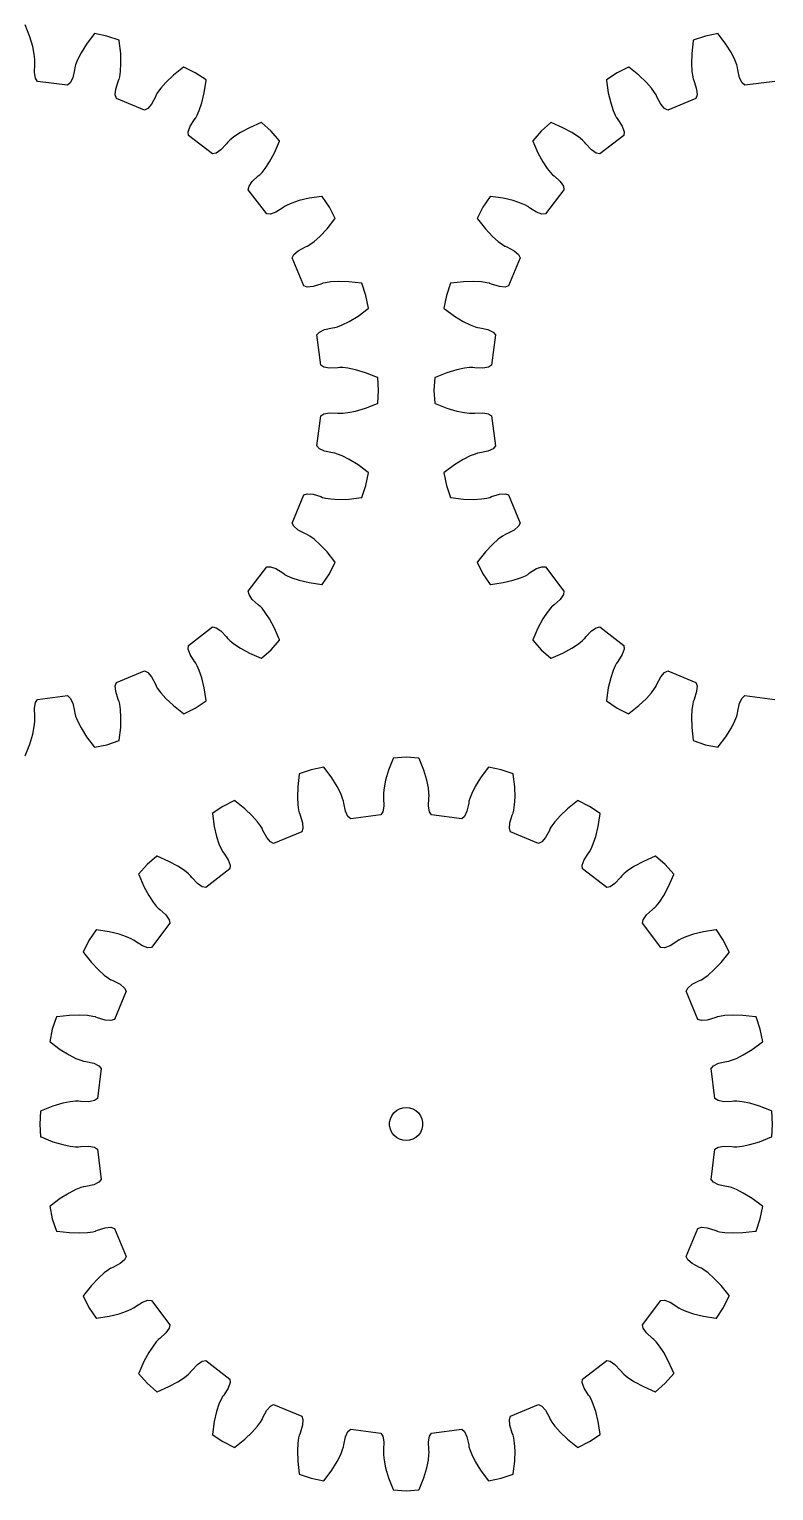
# Model space of a CAD drawing. Extents: x 0 to 209, y 0 to 199.
# Drawn here: x 70.3 to 137.5, y 0 to 131.9 of the extents above; entities that cross this region are included whole.
import ezdxf

# ---------------------------------------------------------------- set-up
doc = ezdxf.new("R2010")
doc.units = 0

msp = doc.modelspace()

# ---------------------------------------------------------------- linework, layer by layer
for p, q in [((70.31, 131.24), (69.88, 132.31)), ((70.57, 130.35), (70.31, 131.24)), ((76.11, 131.49), (75.43, 130.56)), ((76.14, 131.52), (76.11, 131.49)), ((77.28, 131.29), (76.14, 131.52)), ((78.38, 130.92), (77.28, 131.29)), ((78.38, 130.88), (78.38, 130.92)), ((78.52, 129.73), (78.38, 130.88)), ((130.24, 130.88), (130.11, 129.73)), ((130.25, 130.92), (130.24, 130.88)), ((131.35, 131.29), (130.25, 130.92)), ((132.49, 131.52), (131.35, 131.29)), ((132.51, 131.49), (132.49, 131.52)), ((133.2, 130.56), (132.51, 131.49)), ((70.71, 129.66), (70.57, 130.35)), ((70.77, 129.19), (70.71, 129.66)), ((74.94, 129.77), (74.63, 129.14)), ((75.43, 130.56), (74.94, 129.77)), ((78.54, 128.81), (78.52, 129.73)), ((130.11, 129.73), (130.08, 128.81)), ((133.69, 129.77), (133.2, 130.56)), ((134, 129.14), (133.69, 129.77)), ((70.72, 128), (70.75, 128.73)), ((70.81, 127.49), (70.72, 128)), ((70.75, 128.73), (70.77, 128.91)), ((70.77, 128.93), (70.77, 129.19)), ((70.77, 128.91), (70.77, 128.93)), ((74.35, 128.26), (74.19, 127.54)), ((74.37, 128.44), (74.35, 128.26)), ((74.38, 128.46), (74.37, 128.44)), ((74.45, 128.7), (74.38, 128.46)), ((74.63, 129.14), (74.45, 128.7)), ((78.43, 127.63), (78.5, 128.11)), ((78.5, 128.11), (78.54, 128.81)), ((84.19, 128.48), (83.29, 127.76)), ((84.22, 128.5), (84.19, 128.48)), ((85.26, 127.98), (84.22, 128.5)), ((86.23, 127.34), (85.26, 127.98)), ((123.36, 127.98), (122.4, 127.34)), ((124.41, 128.5), (123.36, 127.98)), ((124.44, 128.48), (124.41, 128.5)), ((125.34, 127.76), (124.44, 128.48)), ((130.08, 128.81), (130.13, 128.11)), ((130.13, 128.11), (130.2, 127.63)), ((134.17, 128.7), (134, 129.14)), ((134.25, 128.46), (134.17, 128.7)), ((134.25, 128.44), (134.25, 128.46)), ((134.27, 128.26), (134.25, 128.44)), ((134.43, 127.54), (134.27, 128.26)), ((70.99, 127.21), (70.81, 127.49)), ((73.72, 126.86), (70.99, 127.21)), ((73.97, 127.07), (73.72, 126.86)), ((74.19, 127.54), (73.97, 127.07)), ((78.07, 126.5), (78.29, 127.2)), ((78.29, 127.2), (78.36, 127.37)), ((78.36, 127.37), (78.37, 127.39)), ((78.37, 127.39), (78.43, 127.63)), ((82.61, 127.12), (82.15, 126.6)), ((83.29, 127.76), (82.61, 127.12)), ((86.06, 126.16), (86.23, 127.3)), ((86.23, 127.3), (86.23, 127.34)), ((122.4, 127.34), (122.4, 127.3)), ((122.4, 127.3), (122.57, 126.16)), ((126.01, 127.12), (125.34, 127.76)), ((126.48, 126.6), (126.01, 127.12)), ((130.2, 127.63), (130.25, 127.39)), ((130.25, 127.39), (130.26, 127.37)), ((130.26, 127.37), (130.33, 127.2)), ((130.33, 127.2), (130.55, 126.5)), ((134.66, 127.07), (134.43, 127.54)), ((134.9, 126.86), (134.66, 127.07)), ((137.63, 127.21), (134.9, 126.86)), ((78.03, 125.98), (78.07, 126.5)), ((78.14, 125.67), (78.03, 125.98)), ((80.68, 124.62), (78.14, 125.67)), ((81.65, 125.81), (81.31, 125.16)), ((81.72, 125.98), (81.65, 125.81)), ((81.73, 126), (81.72, 125.98)), ((81.86, 126.21), (81.73, 126)), ((82.15, 126.6), (81.86, 126.21)), ((85.84, 125.26), (86.06, 126.16)), ((122.57, 126.16), (122.79, 125.26)), ((126.76, 126.21), (126.48, 126.6)), ((126.9, 126), (126.76, 126.21)), ((126.91, 125.98), (126.9, 126)), ((126.97, 125.81), (126.91, 125.98)), ((127.31, 125.16), (126.97, 125.81)), ((130.49, 125.67), (127.95, 124.62)), ((130.59, 125.98), (130.49, 125.67)), ((130.55, 126.5), (130.59, 125.98)), ((80.97, 124.76), (80.68, 124.62)), ((81.31, 125.16), (80.97, 124.76)), ((85.31, 123.93), (85.43, 124.15)), ((85.43, 124.15), (85.62, 124.59)), ((85.62, 124.59), (85.84, 125.26)), ((122.79, 125.26), (123.01, 124.59)), ((123.01, 124.59), (123.2, 124.15)), ((123.2, 124.15), (123.32, 123.93)), ((127.65, 124.76), (127.31, 125.16)), ((127.95, 124.62), (127.65, 124.76)), ((84.62, 122.66), (84.79, 123.15)), ((84.79, 123.15), (85.18, 123.77)), ((85.18, 123.77), (85.3, 123.91)), ((85.3, 123.91), (85.31, 123.93)), ((90.15, 123.02), (89.33, 122.58)), ((91.21, 123.48), (90.15, 123.02)), ((91.24, 123.49), (91.21, 123.48)), ((92.12, 122.72), (91.24, 123.49)), ((92.88, 121.85), (92.12, 122.72)), ((116.51, 122.72), (115.74, 121.85)), ((117.38, 123.49), (116.51, 122.72)), ((117.42, 123.48), (117.38, 123.49)), ((118.47, 123.02), (117.42, 123.48)), ((119.29, 122.58), (118.47, 123.02)), ((123.32, 123.93), (123.33, 123.91)), ((123.33, 123.91), (123.44, 123.77)), ((123.44, 123.77), (123.83, 123.15)), ((123.83, 123.15), (124.01, 122.66)), ((84.64, 122.33), (84.62, 122.66)), ((86.82, 120.66), (84.64, 122.33)), ((88.07, 121.56), (87.57, 121.02)), ((88.18, 121.7), (88.07, 121.56)), ((88.19, 121.72), (88.18, 121.7)), ((88.38, 121.89), (88.19, 121.72)), ((88.75, 122.19), (88.38, 121.89)), ((89.33, 122.58), (88.75, 122.19)), ((92.41, 120.76), (92.87, 121.81)), ((92.87, 121.81), (92.88, 121.85)), ((115.74, 121.85), (115.75, 121.81)), ((115.75, 121.81), (116.21, 120.76)), ((119.88, 122.19), (119.29, 122.58)), ((120.25, 121.89), (119.88, 122.19)), ((120.43, 121.72), (120.25, 121.89)), ((120.45, 121.7), (120.43, 121.72)), ((120.55, 121.56), (120.45, 121.7)), ((121.05, 121.02), (120.55, 121.56)), ((123.99, 122.33), (121.8, 120.66)), ((124.01, 122.66), (123.99, 122.33)), ((87.14, 120.72), (86.82, 120.66)), ((87.57, 121.02), (87.14, 120.72)), ((91.97, 119.94), (92.41, 120.76)), ((116.21, 120.76), (116.65, 119.94)), ((121.48, 120.72), (121.05, 121.02)), ((121.8, 120.66), (121.48, 120.72)), ((90.95, 118.68), (91.1, 118.78)), ((91.1, 118.78), (91.12, 118.8)), ((91.12, 118.8), (91.29, 118.98)), ((91.29, 118.98), (91.58, 119.35)), ((91.58, 119.35), (91.97, 119.94)), ((116.65, 119.94), (117.04, 119.35)), ((117.04, 119.35), (117.34, 118.98)), ((117.34, 118.98), (117.51, 118.8)), ((117.51, 118.8), (117.53, 118.78)), ((117.53, 118.78), (117.67, 118.68)), ((90.05, 117.43), (90.12, 117.75)), ((91.73, 115.24), (90.05, 117.43)), ((90.12, 117.75), (90.41, 118.17)), ((90.41, 118.17), (90.95, 118.68)), ((118.57, 117.43), (116.9, 115.24)), ((117.67, 118.68), (118.21, 118.17)), ((118.21, 118.17), (118.51, 117.75)), ((118.51, 117.75), (118.57, 117.43)), ((93.99, 116.22), (93.55, 116.03)), ((94.65, 116.44), (93.99, 116.22)), ((95.56, 116.66), (94.65, 116.44)), ((96.7, 116.83), (95.56, 116.66)), ((96.73, 116.83), (96.7, 116.83)), ((97.38, 115.86), (96.73, 116.83)), ((111.89, 116.83), (111.25, 115.86)), ((111.93, 116.83), (111.89, 116.83)), ((113.07, 116.66), (111.93, 116.83)), ((113.97, 116.44), (113.07, 116.66)), ((114.64, 116.22), (113.97, 116.44)), ((115.08, 116.03), (114.64, 116.22)), ((92.05, 115.22), (91.73, 115.24)), ((92.55, 115.4), (92.05, 115.22)), ((93.17, 115.79), (92.55, 115.4)), ((93.31, 115.9), (93.17, 115.79)), ((93.33, 115.91), (93.31, 115.9)), ((93.55, 116.03), (93.33, 115.91)), ((97.16, 113.89), (97.87, 114.79)), ((97.89, 114.82), (97.38, 115.86)), ((97.87, 114.79), (97.89, 114.82)), ((111.25, 115.86), (110.73, 114.82)), ((110.73, 114.82), (110.75, 114.79)), ((110.75, 114.79), (111.47, 113.89)), ((115.3, 115.91), (115.08, 116.03)), ((115.32, 115.9), (115.3, 115.91)), ((115.46, 115.79), (115.32, 115.9)), ((116.08, 115.4), (115.46, 115.79)), ((116.57, 115.22), (116.08, 115.4)), ((116.9, 115.24), (116.57, 115.22)), ((96.52, 113.22), (97.16, 113.89)), ((111.47, 113.89), (112.11, 113.22)), ((94.55, 111.91), (95.21, 112.26)), ((95.21, 112.26), (95.37, 112.32)), ((95.37, 112.32), (95.39, 112.33)), ((95.39, 112.33), (95.61, 112.47)), ((95.61, 112.47), (95.99, 112.75)), ((95.99, 112.75), (96.52, 113.22)), ((112.11, 113.22), (112.63, 112.75)), ((112.63, 112.75), (113.02, 112.47)), ((113.02, 112.47), (113.23, 112.33)), ((113.23, 112.33), (113.25, 112.32)), ((113.25, 112.32), (113.42, 112.26)), ((113.42, 112.26), (114.07, 111.91)), ((94.01, 111.28), (94.16, 111.58)), ((95.07, 108.74), (94.01, 111.28)), ((94.16, 111.58), (94.55, 111.91)), ((114.61, 111.28), (113.56, 108.74)), ((114.07, 111.91), (114.47, 111.58)), ((114.47, 111.58), (114.61, 111.28)), ((95.38, 108.64), (95.07, 108.74)), ((95.9, 108.68), (95.38, 108.64)), ((96.6, 108.9), (95.9, 108.68)), ((96.76, 108.97), (96.6, 108.9)), ((96.79, 108.98), (96.76, 108.97)), ((97.03, 109.03), (96.79, 108.98)), ((97.5, 109.1), (97.03, 109.03)), ((98.2, 109.15), (97.5, 109.1)), ((99.13, 109.12), (98.2, 109.15)), ((100.28, 108.99), (99.13, 109.12)), ((100.31, 108.98), (100.28, 108.99)), ((100.68, 107.88), (100.31, 108.98)), ((108.31, 108.98), (107.94, 107.88)), ((108.35, 108.99), (108.31, 108.98)), ((109.49, 109.12), (108.35, 108.99)), ((110.42, 109.15), (109.49, 109.12)), ((111.12, 109.1), (110.42, 109.15)), ((111.6, 109.03), (111.12, 109.1)), ((111.84, 108.98), (111.6, 109.03)), ((111.86, 108.97), (111.84, 108.98)), ((112.03, 108.9), (111.86, 108.97)), ((112.73, 108.68), (112.03, 108.9)), ((113.25, 108.64), (112.73, 108.68)), ((113.56, 108.74), (113.25, 108.64)), ((100.91, 106.74), (100.68, 107.88)), ((107.94, 107.88), (107.71, 106.74)), ((98.54, 105.23), (99.17, 105.54)), ((99.17, 105.54), (99.96, 106.03)), ((99.96, 106.03), (100.89, 106.72)), ((100.89, 106.72), (100.91, 106.74)), ((107.71, 106.74), (107.74, 106.72)), ((107.74, 106.72), (108.67, 106.03)), ((108.67, 106.03), (109.46, 105.54)), ((109.46, 105.54), (110.09, 105.23)), ((96.25, 104.33), (96.47, 104.57)), ((96.61, 101.6), (96.25, 104.33)), ((96.47, 104.57), (96.94, 104.8)), ((96.94, 104.8), (97.65, 104.96)), ((97.65, 104.96), (97.83, 104.98)), ((97.83, 104.98), (97.86, 104.98)), ((97.86, 104.98), (98.1, 105.06)), ((98.1, 105.06), (98.54, 105.23)), ((110.09, 105.23), (110.53, 105.06)), ((110.53, 105.06), (110.77, 104.98)), ((110.77, 104.98), (110.79, 104.98)), ((110.79, 104.98), (110.97, 104.96)), ((110.97, 104.96), (111.69, 104.8)), ((111.69, 104.8), (112.16, 104.57)), ((112.37, 104.33), (112.02, 101.6)), ((112.16, 104.57), (112.37, 104.33)), ((96.88, 101.42), (96.61, 101.6)), ((112.02, 101.6), (111.74, 101.42)), ((97.39, 101.32), (96.88, 101.42)), ((98.13, 101.35), (97.39, 101.32)), ((98.31, 101.38), (98.13, 101.35)), ((98.33, 101.38), (98.31, 101.38)), ((98.58, 101.37), (98.33, 101.38)), ((99.05, 101.32), (98.58, 101.37)), ((99.74, 101.18), (99.05, 101.32)), ((100.63, 100.91), (99.74, 101.18)), ((101.71, 100.49), (100.63, 100.91)), ((101.74, 100.47), (101.71, 100.49)), ((101.81, 99.31), (101.74, 100.47)), ((106.89, 100.47), (106.81, 99.31)), ((106.92, 100.49), (106.89, 100.47)), ((107.99, 100.91), (106.92, 100.49)), ((108.88, 101.18), (107.99, 100.91)), ((109.57, 101.32), (108.88, 101.18)), ((110.04, 101.37), (109.57, 101.32)), ((110.29, 101.38), (110.04, 101.37)), ((110.32, 101.38), (110.29, 101.38)), ((110.5, 101.35), (110.32, 101.38)), ((111.23, 101.32), (110.5, 101.35)), ((111.74, 101.42), (111.23, 101.32)), ((101.74, 98.15), (101.81, 99.31)), ((106.81, 99.31), (106.89, 98.15)), ((99.74, 97.45), (100.63, 97.71)), ((100.63, 97.71), (101.71, 98.14)), ((101.71, 98.14), (101.74, 98.15)), ((106.89, 98.15), (106.92, 98.14)), ((106.92, 98.14), (107.99, 97.71)), ((107.99, 97.71), (108.88, 97.45)), ((96.25, 94.3), (96.61, 97.03)), ((96.61, 97.03), (96.88, 97.21)), ((96.88, 97.21), (97.39, 97.3)), ((97.39, 97.3), (98.13, 97.27)), ((98.13, 97.27), (98.31, 97.25)), ((98.31, 97.25), (98.33, 97.25)), ((98.33, 97.25), (98.58, 97.25)), ((98.58, 97.25), (99.05, 97.31)), ((99.05, 97.31), (99.74, 97.45)), ((108.88, 97.45), (109.57, 97.31)), ((109.57, 97.31), (110.04, 97.25)), ((110.04, 97.25), (110.29, 97.25)), ((110.29, 97.25), (110.32, 97.25)), ((110.32, 97.25), (110.5, 97.27)), ((110.5, 97.27), (111.23, 97.3)), ((111.23, 97.3), (111.74, 97.21)), ((111.74, 97.21), (112.02, 97.03)), ((112.02, 97.03), (112.37, 94.3)), ((96.47, 94.05), (96.25, 94.3)), ((96.94, 93.83), (96.47, 94.05)), ((97.65, 93.67), (96.94, 93.83)), ((97.83, 93.65), (97.65, 93.67)), ((110.97, 93.67), (110.79, 93.65)), ((111.69, 93.83), (110.97, 93.67)), ((112.16, 94.05), (111.69, 93.83)), ((112.37, 94.3), (112.16, 94.05)), ((97.86, 93.64), (97.83, 93.65)), ((98.1, 93.57), (97.86, 93.64)), ((98.54, 93.4), (98.1, 93.57)), ((99.17, 93.08), (98.54, 93.4)), ((99.96, 92.6), (99.17, 93.08)), ((100.89, 91.91), (99.96, 92.6)), ((108.67, 92.6), (107.74, 91.91)), ((109.46, 93.08), (108.67, 92.6)), ((110.09, 93.4), (109.46, 93.08)), ((110.53, 93.57), (110.09, 93.4)), ((110.77, 93.64), (110.53, 93.57)), ((110.79, 93.65), (110.77, 93.64)), ((100.68, 90.74), (100.91, 91.88)), ((100.91, 91.88), (100.89, 91.91)), ((107.74, 91.91), (107.71, 91.88)), ((107.71, 91.88), (107.94, 90.74)), ((94.01, 87.34), (95.07, 89.88)), ((95.07, 89.88), (95.38, 89.99)), ((95.38, 89.99), (95.9, 89.95)), ((95.9, 89.95), (96.6, 89.73)), ((96.6, 89.73), (96.76, 89.66)), ((100.31, 89.64), (100.68, 90.74)), ((107.94, 90.74), (108.31, 89.64)), ((111.86, 89.66), (112.03, 89.73)), ((112.03, 89.73), (112.73, 89.95)), ((112.73, 89.95), (113.25, 89.99)), ((113.25, 89.99), (113.56, 89.88)), ((113.56, 89.88), (114.61, 87.34)), ((96.76, 89.66), (96.79, 89.65)), ((96.79, 89.65), (97.03, 89.59)), ((97.03, 89.59), (97.5, 89.52)), ((97.5, 89.52), (98.2, 89.48)), ((98.2, 89.48), (99.13, 89.51)), ((99.13, 89.51), (100.28, 89.64)), ((100.28, 89.64), (100.31, 89.64)), ((108.31, 89.64), (108.35, 89.64)), ((108.35, 89.64), (109.49, 89.51)), ((109.49, 89.51), (110.42, 89.48)), ((110.42, 89.48), (111.12, 89.52)), ((111.12, 89.52), (111.6, 89.59)), ((111.6, 89.59), (111.84, 89.65)), ((111.84, 89.65), (111.86, 89.66)), ((94.16, 87.05), (94.01, 87.34)), ((114.61, 87.34), (114.47, 87.05)), ((94.55, 86.71), (94.16, 87.05)), ((95.21, 86.37), (94.55, 86.71)), ((95.37, 86.3), (95.21, 86.37)), ((95.39, 86.29), (95.37, 86.3)), ((95.61, 86.16), (95.39, 86.29)), ((95.99, 85.88), (95.61, 86.16)), ((96.52, 85.41), (95.99, 85.88)), ((112.63, 85.88), (112.11, 85.41)), ((113.02, 86.16), (112.63, 85.88)), ((113.23, 86.29), (113.02, 86.16)), ((113.25, 86.3), (113.23, 86.29)), ((113.42, 86.37), (113.25, 86.3)), ((114.07, 86.71), (113.42, 86.37)), ((114.47, 87.05), (114.07, 86.71)), ((97.16, 84.74), (96.52, 85.41)), ((97.87, 83.83), (97.16, 84.74)), ((111.47, 84.74), (110.75, 83.83)), ((112.11, 85.41), (111.47, 84.74)), ((90.05, 81.2), (91.73, 83.38)), ((91.73, 83.38), (92.05, 83.4)), ((92.05, 83.4), (92.55, 83.23)), ((92.55, 83.23), (93.17, 82.84)), ((97.38, 82.76), (97.89, 83.8)), ((97.89, 83.8), (97.87, 83.83)), ((110.75, 83.83), (110.73, 83.8)), ((110.73, 83.8), (111.25, 82.76)), ((115.46, 82.84), (116.08, 83.23)), ((116.08, 83.23), (116.57, 83.4)), ((116.57, 83.4), (116.9, 83.38)), ((116.9, 83.38), (118.57, 81.2)), ((93.17, 82.84), (93.31, 82.73)), ((93.31, 82.73), (93.33, 82.71)), ((93.33, 82.71), (93.55, 82.59)), ((93.55, 82.59), (93.99, 82.4)), ((93.99, 82.4), (94.65, 82.18)), ((94.65, 82.18), (95.56, 81.97)), ((95.56, 81.97), (96.7, 81.8)), ((96.7, 81.8), (96.73, 81.79)), ((96.73, 81.79), (97.38, 82.76)), ((111.25, 82.76), (111.89, 81.79)), ((111.89, 81.79), (111.93, 81.8)), ((111.93, 81.8), (113.07, 81.97)), ((113.07, 81.97), (113.97, 82.18)), ((113.97, 82.18), (114.64, 82.4)), ((114.64, 82.4), (115.08, 82.59)), ((115.08, 82.59), (115.3, 82.71)), ((115.3, 82.71), (115.32, 82.73)), ((115.32, 82.73), (115.46, 82.84)), ((90.12, 80.88), (90.05, 81.2)), ((90.41, 80.45), (90.12, 80.88)), ((118.51, 80.88), (118.21, 80.45)), ((118.57, 81.2), (118.51, 80.88)), ((90.95, 79.95), (90.41, 80.45)), ((91.1, 79.84), (90.95, 79.95)), ((91.12, 79.83), (91.1, 79.84)), ((91.29, 79.65), (91.12, 79.83)), ((91.58, 79.27), (91.29, 79.65)), ((91.97, 78.69), (91.58, 79.27)), ((117.04, 79.27), (116.65, 78.69)), ((117.34, 79.65), (117.04, 79.27)), ((117.51, 79.83), (117.34, 79.65)), ((117.53, 79.84), (117.51, 79.83)), ((117.67, 79.95), (117.53, 79.84)), ((118.21, 80.45), (117.67, 79.95)), ((84.64, 76.29), (86.82, 77.97)), ((86.82, 77.97), (87.14, 77.9)), ((87.14, 77.9), (87.57, 77.61)), ((92.41, 77.87), (91.97, 78.69)), ((92.87, 76.81), (92.41, 77.87)), ((116.21, 77.87), (115.75, 76.81)), ((116.65, 78.69), (116.21, 77.87)), ((121.05, 77.61), (121.48, 77.9)), ((121.48, 77.9), (121.8, 77.97)), ((121.8, 77.97), (123.99, 76.29)), ((87.57, 77.61), (88.07, 77.07)), ((88.07, 77.07), (88.18, 76.92)), ((88.18, 76.92), (88.19, 76.91)), ((88.19, 76.91), (88.38, 76.73)), ((88.38, 76.73), (88.75, 76.44)), ((92.12, 75.9), (92.88, 76.78)), ((92.88, 76.78), (92.87, 76.81)), ((115.75, 76.81), (115.74, 76.78)), ((115.74, 76.78), (116.51, 75.9)), ((119.88, 76.44), (120.25, 76.73)), ((120.25, 76.73), (120.43, 76.91)), ((120.43, 76.91), (120.45, 76.92)), ((120.45, 76.92), (120.55, 77.07)), ((120.55, 77.07), (121.05, 77.61)), ((84.62, 75.97), (84.64, 76.29)), ((84.79, 75.48), (84.62, 75.97)), ((85.18, 74.85), (84.79, 75.48)), ((88.75, 76.44), (89.33, 76.05)), ((89.33, 76.05), (90.15, 75.61)), ((90.15, 75.61), (91.21, 75.15)), ((91.24, 75.14), (92.12, 75.9)), ((116.51, 75.9), (117.38, 75.14)), ((117.42, 75.15), (118.47, 75.61)), ((118.47, 75.61), (119.29, 76.05)), ((119.29, 76.05), (119.88, 76.44)), ((123.83, 75.48), (123.44, 74.85)), ((124.01, 75.97), (123.83, 75.48)), ((123.99, 76.29), (124.01, 75.97)), ((78.14, 72.95), (80.68, 74.01)), ((80.68, 74.01), (80.97, 73.86)), ((85.3, 74.71), (85.18, 74.85)), ((85.31, 74.69), (85.3, 74.71)), ((85.43, 74.47), (85.31, 74.69)), ((85.62, 74.03), (85.43, 74.47)), ((85.84, 73.37), (85.62, 74.03)), ((91.21, 75.15), (91.24, 75.14)), ((117.38, 75.14), (117.42, 75.15)), ((123.01, 74.03), (122.79, 73.37)), ((123.2, 74.47), (123.01, 74.03)), ((123.32, 74.69), (123.2, 74.47)), ((123.33, 74.71), (123.32, 74.69)), ((123.44, 74.85), (123.33, 74.71)), ((127.65, 73.86), (127.95, 74.01)), ((127.95, 74.01), (130.49, 72.95)), ((78.03, 72.64), (78.14, 72.95)), ((78.07, 72.13), (78.03, 72.64)), ((80.97, 73.86), (81.31, 73.47)), ((81.31, 73.47), (81.65, 72.81)), ((81.65, 72.81), (81.72, 72.65)), ((81.72, 72.65), (81.73, 72.63)), ((81.73, 72.63), (81.86, 72.41)), ((86.06, 72.47), (85.84, 73.37)), ((122.79, 73.37), (122.57, 72.47)), ((126.76, 72.41), (126.9, 72.63)), ((126.9, 72.63), (126.91, 72.65)), ((126.91, 72.65), (126.97, 72.81)), ((126.97, 72.81), (127.31, 73.47)), ((127.31, 73.47), (127.65, 73.86)), ((130.49, 72.95), (130.59, 72.64)), ((130.59, 72.64), (130.55, 72.13)), ((70.81, 71.14), (70.99, 71.41)), ((70.99, 71.41), (73.72, 71.77)), ((73.72, 71.77), (73.97, 71.55)), ((73.97, 71.55), (74.19, 71.09)), ((78.29, 71.42), (78.07, 72.13)), ((78.36, 71.26), (78.29, 71.42)), ((78.37, 71.23), (78.36, 71.26)), ((78.43, 70.99), (78.37, 71.23)), ((81.86, 72.41), (82.15, 72.03)), ((82.15, 72.03), (82.61, 71.5)), ((82.61, 71.5), (83.29, 70.87)), ((85.26, 70.64), (86.23, 71.29)), ((86.23, 71.32), (86.06, 72.47)), ((86.23, 71.29), (86.23, 71.32)), ((122.57, 72.47), (122.4, 71.32)), ((122.4, 71.32), (122.4, 71.29)), ((122.4, 71.29), (123.36, 70.64)), ((125.34, 70.87), (126.01, 71.5)), ((126.01, 71.5), (126.48, 72.03)), ((126.48, 72.03), (126.76, 72.41)), ((130.25, 71.23), (130.2, 70.99)), ((130.26, 71.26), (130.25, 71.23)), ((130.33, 71.42), (130.26, 71.26)), ((130.55, 72.13), (130.33, 71.42)), ((134.43, 71.09), (134.66, 71.55)), ((134.66, 71.55), (134.9, 71.77)), ((134.9, 71.77), (137.63, 71.41)), ((70.72, 70.63), (70.81, 71.14)), ((70.75, 69.89), (70.72, 70.63)), ((74.19, 71.09), (74.35, 70.37)), ((74.35, 70.37), (74.37, 70.19)), ((74.37, 70.19), (74.38, 70.17)), ((74.38, 70.17), (74.45, 69.92)), ((74.45, 69.92), (74.63, 69.48)), ((78.5, 70.52), (78.43, 70.99)), ((78.54, 69.82), (78.5, 70.52)), ((83.29, 70.87), (84.19, 70.15)), ((84.19, 70.15), (84.22, 70.13)), ((84.22, 70.13), (85.26, 70.64)), ((123.36, 70.64), (124.41, 70.13)), ((124.41, 70.13), (124.44, 70.15)), ((124.44, 70.15), (125.34, 70.87)), ((130.13, 70.52), (130.08, 69.82)), ((130.2, 70.99), (130.13, 70.52)), ((134, 69.48), (134.17, 69.92)), ((134.17, 69.92), (134.25, 70.17)), ((134.25, 70.19), (134.27, 70.37)), ((134.25, 70.17), (134.25, 70.19)), ((134.27, 70.37), (134.43, 71.09)), ((70.57, 68.28), (70.71, 68.97)), ((70.71, 68.97), (70.77, 69.44)), ((70.77, 69.72), (70.75, 69.89)), ((70.77, 69.69), (70.77, 69.72)), ((70.77, 69.44), (70.77, 69.69)), ((74.63, 69.48), (74.94, 68.85)), ((74.94, 68.85), (75.43, 68.06)), ((78.38, 67.74), (78.52, 68.89)), ((78.52, 68.89), (78.54, 69.82)), ((130.08, 69.82), (130.11, 68.89)), ((130.11, 68.89), (130.24, 67.74)), ((133.2, 68.06), (133.69, 68.85)), ((133.69, 68.85), (134, 69.48)), ((69.88, 66.32), (70.31, 67.39)), ((70.31, 67.39), (70.57, 68.28)), ((75.43, 68.06), (76.11, 67.14)), ((76.14, 67.11), (77.28, 67.34)), ((77.28, 67.34), (78.38, 67.71)), ((78.38, 67.71), (78.38, 67.74)), ((130.24, 67.74), (130.25, 67.71)), ((130.25, 67.71), (131.35, 67.34)), ((131.35, 67.34), (132.49, 67.11)), ((132.51, 67.14), (133.2, 68.06)), ((76.11, 67.14), (76.14, 67.11)), ((103.14, 66.1), (102.71, 65.03)), ((103.15, 66.13), (103.14, 66.1)), ((104.31, 66.21), (103.15, 66.13)), ((105.47, 66.13), (104.31, 66.21)), ((105.49, 66.1), (105.47, 66.13)), ((105.91, 65.03), (105.49, 66.1)), ((132.49, 67.11), (132.51, 67.14)), ((94.64, 64.67), (94.51, 63.53)), ((95.74, 65.08), (94.64, 64.71)), ((94.64, 64.71), (94.64, 64.67)), ((96.88, 65.31), (95.74, 65.08)), ((96.91, 65.28), (96.88, 65.31)), ((97.6, 64.35), (96.91, 65.28)), ((102.71, 65.03), (102.45, 64.14)), ((106.18, 64.14), (105.91, 65.03)), ((111.72, 65.28), (111.03, 64.35)), ((111.74, 65.31), (111.72, 65.28)), ((112.88, 65.08), (111.74, 65.31)), ((113.98, 64.71), (112.88, 65.08)), ((113.99, 64.67), (113.98, 64.71)), ((114.12, 63.53), (113.99, 64.67)), ((94.51, 63.53), (94.48, 62.6)), ((98.08, 63.56), (97.6, 64.35)), ((98.4, 62.94), (98.08, 63.56)), ((102.31, 63.45), (102.25, 62.98)), ((102.45, 64.14), (102.31, 63.45)), ((106.32, 63.45), (106.18, 64.14)), ((106.37, 62.98), (106.32, 63.45)), ((110.54, 63.56), (110.23, 62.94)), ((111.03, 64.35), (110.54, 63.56)), ((114.15, 62.6), (114.12, 63.53)), ((88.8, 62.29), (87.76, 61.77)), ((88.83, 62.27), (88.8, 62.29)), ((89.74, 61.55), (88.83, 62.27)), ((94.48, 62.6), (94.52, 61.9)), ((98.57, 62.49), (98.4, 62.94)), ((98.64, 62.25), (98.57, 62.49)), ((98.65, 62.23), (98.64, 62.25)), ((98.67, 62.05), (98.65, 62.23)), ((98.83, 61.33), (98.67, 62.05)), ((102.25, 62.98), (102.25, 62.73)), ((102.25, 62.73), (102.25, 62.7)), ((102.25, 62.7), (102.27, 62.53)), ((102.27, 62.53), (102.3, 61.79)), ((106.32, 61.79), (106.35, 62.53)), ((106.35, 62.53), (106.38, 62.7)), ((106.38, 62.73), (106.37, 62.98)), ((106.38, 62.7), (106.38, 62.73)), ((109.96, 62.05), (109.8, 61.33)), ((109.98, 62.23), (109.96, 62.05)), ((110.06, 62.49), (109.98, 62.25)), ((109.98, 62.25), (109.98, 62.23)), ((110.23, 62.94), (110.06, 62.49)), ((114.1, 61.9), (114.15, 62.6)), ((119.79, 62.27), (118.89, 61.55)), ((119.82, 62.29), (119.79, 62.27)), ((120.86, 61.77), (119.82, 62.29)), ((87.76, 61.77), (86.79, 61.13)), ((86.79, 61.13), (86.8, 61.09)), ((86.8, 61.09), (86.97, 59.95)), ((90.41, 60.91), (89.74, 61.55)), ((90.88, 60.39), (90.41, 60.91)), ((94.52, 61.9), (94.59, 61.43)), ((94.59, 61.43), (94.65, 61.18)), ((94.65, 61.18), (94.66, 61.16)), ((94.66, 61.16), (94.73, 60.99)), ((94.73, 60.99), (94.95, 60.29)), ((99.05, 60.86), (98.83, 61.33)), ((99.3, 60.65), (99.05, 60.86)), ((102.03, 61.01), (99.3, 60.65)), ((102.21, 61.28), (102.03, 61.01)), ((102.3, 61.79), (102.21, 61.28)), ((106.42, 61.28), (106.32, 61.79)), ((106.6, 61.01), (106.42, 61.28)), ((109.33, 60.65), (106.6, 61.01)), ((109.57, 60.86), (109.33, 60.65)), ((109.8, 61.33), (109.57, 60.86)), ((113.68, 60.29), (113.9, 60.99)), ((113.9, 60.99), (113.97, 61.16)), ((113.97, 61.16), (113.98, 61.18)), ((113.98, 61.18), (114.03, 61.43)), ((114.03, 61.43), (114.1, 61.9)), ((118.22, 60.91), (117.75, 60.39)), ((118.89, 61.55), (118.22, 60.91)), ((121.83, 61.13), (120.86, 61.77)), ((121.66, 59.95), (121.83, 61.09)), ((121.83, 61.09), (121.83, 61.13)), ((86.97, 59.95), (87.18, 59.05)), ((91.16, 60), (90.88, 60.39)), ((91.29, 59.79), (91.16, 60)), ((91.3, 59.77), (91.29, 59.79)), ((91.37, 59.6), (91.3, 59.77)), ((91.71, 58.95), (91.37, 59.6)), ((94.88, 59.46), (92.34, 58.41)), ((94.99, 59.77), (94.88, 59.46)), ((94.95, 60.29), (94.99, 59.77)), ((113.64, 59.77), (113.68, 60.29)), ((113.74, 59.46), (113.64, 59.77)), ((116.28, 58.41), (113.74, 59.46)), ((117.26, 59.6), (116.91, 58.95)), ((117.32, 59.77), (117.26, 59.6)), ((117.33, 59.79), (117.32, 59.77)), ((117.47, 60), (117.33, 59.79)), ((117.75, 60.39), (117.47, 60)), ((121.44, 59.05), (121.66, 59.95)), ((87.18, 59.05), (87.4, 58.38)), ((87.4, 58.38), (87.59, 57.95)), ((92.05, 58.56), (91.71, 58.95)), ((92.34, 58.41), (92.05, 58.56)), ((116.58, 58.56), (116.28, 58.41)), ((116.91, 58.95), (116.58, 58.56)), ((121.03, 57.95), (121.22, 58.38)), ((121.22, 58.38), (121.44, 59.05)), ((81.78, 57.28), (80.9, 56.51)), ((81.81, 57.27), (81.78, 57.28)), ((82.87, 56.81), (81.81, 57.27)), ((83.69, 56.37), (82.87, 56.81)), ((87.59, 57.95), (87.71, 57.72)), ((87.71, 57.72), (87.73, 57.7)), ((87.73, 57.7), (87.84, 57.56)), ((87.84, 57.56), (88.23, 56.94)), ((88.23, 56.94), (88.4, 56.45)), ((120.22, 56.45), (120.4, 56.94)), ((120.4, 56.94), (120.79, 57.56)), ((120.79, 57.56), (120.9, 57.7)), ((120.9, 57.7), (120.91, 57.72)), ((120.91, 57.72), (121.03, 57.95)), ((125.76, 56.81), (124.94, 56.37)), ((126.81, 57.27), (125.76, 56.81)), ((126.85, 57.28), (126.81, 57.27)), ((127.72, 56.51), (126.85, 57.28)), ((80.9, 56.51), (80.14, 55.64)), ((80.14, 55.64), (80.15, 55.61)), ((80.15, 55.61), (80.61, 54.55)), ((84.27, 55.98), (83.69, 56.37)), ((84.65, 55.68), (84.27, 55.98)), ((84.83, 55.51), (84.65, 55.68)), ((84.84, 55.49), (84.83, 55.51)), ((84.95, 55.35), (84.84, 55.49)), ((88.38, 56.12), (86.2, 54.45)), ((88.4, 56.45), (88.38, 56.12)), ((120.24, 56.12), (120.22, 56.45)), ((122.43, 54.45), (120.24, 56.12)), ((123.78, 55.49), (123.68, 55.35)), ((123.8, 55.51), (123.78, 55.49)), ((123.98, 55.68), (123.8, 55.51)), ((124.35, 55.98), (123.98, 55.68)), ((124.94, 56.37), (124.35, 55.98)), ((128.49, 55.64), (127.72, 56.51)), ((128.02, 54.55), (128.48, 55.61)), ((128.48, 55.61), (128.49, 55.64)), ((80.61, 54.55), (81.05, 53.73)), ((85.45, 54.81), (84.95, 55.35)), ((85.88, 54.51), (85.45, 54.81)), ((86.2, 54.45), (85.88, 54.51)), ((122.75, 54.51), (122.43, 54.45)), ((123.17, 54.81), (122.75, 54.51)), ((123.68, 55.35), (123.17, 54.81)), ((127.58, 53.73), (128.02, 54.55)), ((81.05, 53.73), (81.44, 53.14)), ((81.44, 53.14), (81.73, 52.77)), ((81.73, 52.77), (81.91, 52.59)), ((126.72, 52.59), (126.89, 52.77)), ((126.89, 52.77), (127.19, 53.14)), ((127.19, 53.14), (127.58, 53.73)), ((81.91, 52.59), (81.92, 52.57)), ((81.92, 52.57), (82.07, 52.47)), ((82.07, 52.47), (82.61, 51.97)), ((82.61, 51.97), (82.9, 51.54)), ((82.9, 51.54), (82.97, 51.22)), ((125.66, 51.22), (125.72, 51.54)), ((125.72, 51.54), (126.02, 51.97)), ((126.02, 51.97), (126.56, 52.47)), ((126.56, 52.47), (126.7, 52.57)), ((126.7, 52.57), (126.72, 52.59)), ((76.29, 50.62), (75.64, 49.66)), ((76.32, 50.62), (76.29, 50.62)), ((77.47, 50.45), (76.32, 50.62)), ((78.37, 50.24), (77.47, 50.45)), ((79.03, 50.01), (78.37, 50.24)), ((82.97, 51.22), (81.29, 49.03)), ((127.33, 49.03), (125.66, 51.22)), ((130.26, 50.24), (129.59, 50.01)), ((131.16, 50.45), (130.26, 50.24)), ((132.3, 50.62), (131.16, 50.45)), ((132.34, 50.62), (132.3, 50.62)), ((132.98, 49.66), (132.34, 50.62)), ((75.64, 49.66), (75.13, 48.61)), ((79.47, 49.82), (79.03, 50.01)), ((79.69, 49.7), (79.47, 49.82)), ((79.71, 49.69), (79.69, 49.7)), ((79.85, 49.58), (79.71, 49.69)), ((80.48, 49.19), (79.85, 49.58)), ((80.97, 49.01), (80.48, 49.19)), ((81.29, 49.03), (80.97, 49.01)), ((127.66, 49.01), (127.33, 49.03)), ((128.15, 49.19), (127.66, 49.01)), ((128.77, 49.58), (128.15, 49.19)), ((128.91, 49.69), (128.77, 49.58)), ((128.93, 49.7), (128.91, 49.69)), ((129.15, 49.82), (128.93, 49.7)), ((129.59, 50.01), (129.15, 49.82)), ((133.5, 48.61), (132.98, 49.66)), ((75.13, 48.61), (75.15, 48.58)), ((75.15, 48.58), (75.87, 47.68)), ((75.87, 47.68), (76.5, 47.01)), ((132.12, 47.01), (132.76, 47.68)), ((132.76, 47.68), (133.48, 48.58)), ((133.48, 48.58), (133.5, 48.61)), ((76.5, 47.01), (77.03, 46.54)), ((77.03, 46.54), (77.41, 46.26)), ((77.41, 46.26), (77.63, 46.13)), ((131, 46.13), (131.21, 46.26)), ((131.21, 46.26), (131.6, 46.54)), ((131.6, 46.54), (132.12, 47.01)), ((77.63, 46.13), (77.65, 46.12)), ((77.65, 46.12), (77.81, 46.05)), ((77.81, 46.05), (78.47, 45.71)), ((79.01, 45.08), (77.95, 42.53)), ((78.47, 45.71), (78.86, 45.37)), ((78.86, 45.37), (79.01, 45.08)), ((129.62, 45.08), (129.76, 45.37)), ((130.67, 42.53), (129.62, 45.08)), ((129.76, 45.37), (130.16, 45.71)), ((130.16, 45.71), (130.81, 46.05)), ((130.81, 46.05), (130.98, 46.12)), ((130.98, 46.12), (131, 46.13)), ((72.71, 42.77), (72.34, 41.67)), ((72.74, 42.78), (72.71, 42.77)), ((73.89, 42.91), (72.74, 42.78)), ((74.82, 42.94), (73.89, 42.91)), ((75.52, 42.89), (74.82, 42.94)), ((75.99, 42.82), (75.52, 42.89)), ((76.23, 42.77), (75.99, 42.82)), ((76.26, 42.76), (76.23, 42.77)), ((76.42, 42.69), (76.26, 42.76)), ((77.13, 42.47), (76.42, 42.69)), ((77.64, 42.43), (77.13, 42.47)), ((77.95, 42.53), (77.64, 42.43)), ((130.98, 42.43), (130.67, 42.53)), ((131.5, 42.47), (130.98, 42.43)), ((132.2, 42.69), (131.5, 42.47)), ((132.37, 42.76), (132.2, 42.69)), ((132.39, 42.77), (132.37, 42.76)), ((132.63, 42.82), (132.39, 42.77)), ((133.11, 42.89), (132.63, 42.82)), ((133.81, 42.94), (133.11, 42.89)), ((134.73, 42.91), (133.81, 42.94)), ((135.88, 42.78), (134.73, 42.91)), ((135.92, 42.77), (135.88, 42.78)), ((136.29, 41.67), (135.92, 42.77)), ((72.34, 41.67), (72.11, 40.53)), ((136.52, 40.53), (136.29, 41.67)), ((72.11, 40.53), (72.14, 40.51)), ((72.14, 40.51), (73.06, 39.82)), ((73.06, 39.82), (73.85, 39.34)), ((134.77, 39.34), (135.56, 39.82)), ((135.56, 39.82), (136.49, 40.51)), ((136.49, 40.51), (136.52, 40.53)), ((73.85, 39.34), (74.48, 39.02)), ((74.48, 39.02), (74.92, 38.85)), ((74.92, 38.85), (75.17, 38.78)), ((75.17, 38.78), (75.19, 38.77)), ((75.19, 38.77), (75.37, 38.75)), ((75.37, 38.75), (76.09, 38.59)), ((76.09, 38.59), (76.55, 38.36)), ((76.55, 38.36), (76.77, 38.12)), ((131.86, 38.12), (132.07, 38.36)), ((132.07, 38.36), (132.54, 38.59)), ((132.54, 38.59), (133.26, 38.75)), ((133.26, 38.75), (133.44, 38.77)), ((133.44, 38.77), (133.46, 38.78)), ((133.46, 38.78), (133.7, 38.85)), ((133.7, 38.85), (134.14, 39.02)), ((134.14, 39.02), (134.77, 39.34)), ((76.77, 38.12), (76.41, 35.39)), ((132.21, 35.39), (131.86, 38.12)), ((72.39, 34.7), (71.32, 34.28)), ((73.28, 34.97), (72.39, 34.7)), ((73.97, 35.11), (73.28, 34.97)), ((74.44, 35.16), (73.97, 35.11)), ((74.69, 35.17), (74.44, 35.16)), ((74.72, 35.17), (74.69, 35.17)), ((74.89, 35.14), (74.72, 35.17)), ((75.63, 35.11), (74.89, 35.14)), ((76.14, 35.21), (75.63, 35.11)), ((76.41, 35.39), (76.14, 35.21)), ((103.2, 34.11), (103.43, 34.32)), ((103.43, 34.32), (103.7, 34.47)), ((103.7, 34.47), (104, 34.57)), ((104, 34.57), (104.31, 34.6)), ((104.31, 34.6), (104.62, 34.57)), ((104.62, 34.57), (104.92, 34.47)), ((104.92, 34.47), (105.19, 34.32)), ((105.19, 34.32), (105.43, 34.11)), ((132.49, 35.21), (132.21, 35.39)), ((133, 35.11), (132.49, 35.21)), ((133.73, 35.14), (133, 35.11)), ((133.91, 35.17), (133.73, 35.14)), ((133.93, 35.17), (133.91, 35.17)), ((134.19, 35.16), (133.93, 35.17)), ((134.66, 35.11), (134.19, 35.16)), ((135.35, 34.97), (134.66, 35.11)), ((136.24, 34.7), (135.35, 34.97)), ((137.31, 34.28), (136.24, 34.7)), ((71.28, 34.26), (71.21, 33.1)), ((71.21, 33.1), (71.28, 31.94)), ((71.32, 34.28), (71.28, 34.26)), ((102.82, 33.26), (102.89, 33.57)), ((102.82, 32.95), (102.82, 33.26)), ((102.89, 33.57), (103.01, 33.85)), ((103.01, 33.85), (103.2, 34.11)), ((105.43, 34.11), (105.61, 33.85)), ((105.61, 33.85), (105.74, 33.57)), ((105.74, 33.57), (105.8, 33.26)), ((105.8, 33.26), (105.8, 32.95)), ((137.34, 34.26), (137.31, 34.28)), ((137.42, 33.1), (137.34, 34.26)), ((137.34, 31.94), (137.42, 33.1)), ((71.28, 31.94), (71.32, 31.93)), ((71.32, 31.93), (72.39, 31.5)), ((102.89, 32.64), (102.82, 32.95)), ((103.01, 32.35), (102.89, 32.64)), ((103.2, 32.1), (103.01, 32.35)), ((103.43, 31.89), (103.2, 32.1)), ((103.7, 31.73), (103.43, 31.89)), ((104, 31.64), (103.7, 31.73)), ((104.92, 31.73), (104.62, 31.64)), ((105.19, 31.89), (104.92, 31.73)), ((105.43, 32.1), (105.19, 31.89)), ((105.61, 32.35), (105.43, 32.1)), ((105.74, 32.64), (105.61, 32.35)), ((105.8, 32.95), (105.74, 32.64)), ((136.24, 31.5), (137.31, 31.93)), ((137.31, 31.93), (137.34, 31.94)), ((72.39, 31.5), (73.28, 31.24)), ((73.28, 31.24), (73.97, 31.1)), ((73.97, 31.1), (74.44, 31.05)), ((74.44, 31.05), (74.69, 31.04)), ((74.69, 31.04), (74.72, 31.04)), ((74.72, 31.04), (74.89, 31.07)), ((74.89, 31.07), (75.63, 31.09)), ((75.63, 31.09), (76.14, 31)), ((76.14, 31), (76.41, 30.82)), ((76.41, 30.82), (76.77, 28.09)), ((104.31, 31.6), (104, 31.64)), ((104.62, 31.64), (104.31, 31.6)), ((131.86, 28.09), (132.21, 30.82)), ((132.21, 30.82), (132.49, 31)), ((132.49, 31), (133, 31.09)), ((133, 31.09), (133.73, 31.07)), ((133.73, 31.07), (133.91, 31.04)), ((133.91, 31.04), (133.93, 31.04)), ((133.93, 31.04), (134.19, 31.05)), ((134.19, 31.05), (134.66, 31.1)), ((134.66, 31.1), (135.35, 31.24)), ((135.35, 31.24), (136.24, 31.5)), ((76.55, 27.85), (76.09, 27.62)), ((76.77, 28.09), (76.55, 27.85)), ((132.07, 27.85), (131.86, 28.09)), ((132.54, 27.62), (132.07, 27.85)), ((73.06, 26.39), (72.14, 25.7)), ((73.85, 26.87), (73.06, 26.39)), ((74.48, 27.19), (73.85, 26.87)), ((74.92, 27.36), (74.48, 27.19)), ((75.17, 27.43), (74.92, 27.36)), ((75.19, 27.44), (75.17, 27.43)), ((75.37, 27.46), (75.19, 27.44)), ((76.09, 27.62), (75.37, 27.46)), ((133.26, 27.46), (132.54, 27.62)), ((133.44, 27.44), (133.26, 27.46)), ((133.46, 27.43), (133.44, 27.44)), ((133.7, 27.36), (133.46, 27.43)), ((134.14, 27.19), (133.7, 27.36)), ((134.77, 26.87), (134.14, 27.19)), ((135.56, 26.39), (134.77, 26.87)), ((136.49, 25.7), (135.56, 26.39)), ((72.14, 25.7), (72.11, 25.68)), ((72.11, 25.68), (72.34, 24.54)), ((136.29, 24.54), (136.52, 25.68)), ((136.52, 25.68), (136.49, 25.7)), ((72.34, 24.54), (72.71, 23.44)), ((77.13, 23.74), (77.64, 23.78)), ((77.64, 23.78), (77.95, 23.67)), ((130.67, 23.67), (130.98, 23.78)), ((130.98, 23.78), (131.5, 23.74)), ((135.92, 23.44), (136.29, 24.54)), ((72.71, 23.44), (72.74, 23.43)), ((72.74, 23.43), (73.89, 23.3)), ((73.89, 23.3), (74.82, 23.27)), ((74.82, 23.27), (75.52, 23.31)), ((75.52, 23.31), (75.99, 23.38)), ((75.99, 23.38), (76.23, 23.44)), ((76.23, 23.44), (76.26, 23.45)), ((76.26, 23.45), (76.42, 23.52)), ((76.42, 23.52), (77.13, 23.74)), ((77.95, 23.67), (79.01, 21.13)), ((129.62, 21.13), (130.67, 23.67)), ((131.5, 23.74), (132.2, 23.52)), ((132.2, 23.52), (132.37, 23.45)), ((132.37, 23.45), (132.39, 23.44)), ((132.39, 23.44), (132.63, 23.38)), ((132.63, 23.38), (133.11, 23.31)), ((133.11, 23.31), (133.81, 23.27)), ((133.81, 23.27), (134.73, 23.3)), ((134.73, 23.3), (135.88, 23.43)), ((135.88, 23.43), (135.92, 23.44)), ((79.01, 21.13), (78.86, 20.84)), ((129.76, 20.84), (129.62, 21.13)), ((77.41, 19.95), (77.03, 19.67)), ((77.63, 20.08), (77.41, 19.95)), ((77.65, 20.09), (77.63, 20.08)), ((77.81, 20.16), (77.65, 20.09)), ((78.47, 20.5), (77.81, 20.16)), ((78.86, 20.84), (78.47, 20.5)), ((130.16, 20.5), (129.76, 20.84)), ((130.81, 20.16), (130.16, 20.5)), ((130.98, 20.09), (130.81, 20.16)), ((131, 20.08), (130.98, 20.09)), ((131.21, 19.95), (131, 20.08)), ((131.6, 19.67), (131.21, 19.95)), ((75.87, 18.53), (75.15, 17.62)), ((76.5, 19.2), (75.87, 18.53)), ((77.03, 19.67), (76.5, 19.2)), ((132.12, 19.2), (131.6, 19.67)), ((132.76, 18.53), (132.12, 19.2)), ((133.48, 17.62), (132.76, 18.53)), ((75.15, 17.62), (75.13, 17.59)), ((75.13, 17.59), (75.64, 16.55)), ((80.48, 17.02), (80.97, 17.19)), ((80.97, 17.19), (81.29, 17.17)), ((81.29, 17.17), (82.97, 14.99)), ((125.66, 14.99), (127.33, 17.17)), ((127.33, 17.17), (127.66, 17.19)), ((127.66, 17.19), (128.15, 17.02)), ((132.98, 16.55), (133.5, 17.59)), ((133.5, 17.59), (133.48, 17.62)), ((75.64, 16.55), (76.29, 15.59)), ((77.47, 15.76), (78.37, 15.97)), ((78.37, 15.97), (79.03, 16.2)), ((79.03, 16.2), (79.47, 16.38)), ((79.47, 16.38), (79.69, 16.5)), ((79.69, 16.5), (79.71, 16.52)), ((79.71, 16.52), (79.85, 16.63)), ((79.85, 16.63), (80.48, 17.02)), ((128.15, 17.02), (128.77, 16.63)), ((128.77, 16.63), (128.91, 16.52)), ((128.91, 16.52), (128.93, 16.5)), ((128.93, 16.5), (129.15, 16.38)), ((129.15, 16.38), (129.59, 16.2)), ((129.59, 16.2), (130.26, 15.97)), ((130.26, 15.97), (131.16, 15.76)), ((132.34, 15.59), (132.98, 16.55)), ((76.29, 15.59), (76.32, 15.59)), ((76.32, 15.59), (77.47, 15.76)), ((82.9, 14.67), (82.61, 14.24)), ((82.97, 14.99), (82.9, 14.67)), ((125.72, 14.67), (125.66, 14.99)), ((126.02, 14.24), (125.72, 14.67)), ((131.16, 15.76), (132.3, 15.59)), ((132.3, 15.59), (132.34, 15.59)), ((81.73, 13.44), (81.44, 13.06)), ((81.91, 13.62), (81.73, 13.44)), ((81.92, 13.64), (81.91, 13.62)), ((82.07, 13.74), (81.92, 13.64)), ((82.61, 14.24), (82.07, 13.74)), ((126.56, 13.74), (126.02, 14.24)), ((126.7, 13.64), (126.56, 13.74)), ((126.72, 13.62), (126.7, 13.64)), ((126.89, 13.44), (126.72, 13.62)), ((127.19, 13.06), (126.89, 13.44)), ((81.05, 12.48), (80.61, 11.66)), ((81.44, 13.06), (81.05, 12.48)), ((127.58, 12.48), (127.19, 13.06)), ((128.02, 11.66), (127.58, 12.48)), ((80.15, 10.6), (80.14, 10.57)), ((80.14, 10.57), (80.9, 9.7)), ((80.61, 11.66), (80.15, 10.6)), ((84.65, 10.53), (84.83, 10.7)), ((84.83, 10.7), (84.84, 10.72)), ((84.84, 10.72), (84.95, 10.86)), ((84.95, 10.86), (85.45, 11.4)), ((85.45, 11.4), (85.88, 11.69)), ((85.88, 11.69), (86.2, 11.76)), ((86.2, 11.76), (88.38, 10.08)), ((120.24, 10.08), (122.43, 11.76)), ((122.43, 11.76), (122.75, 11.69)), ((122.75, 11.69), (123.17, 11.4)), ((123.17, 11.4), (123.68, 10.86)), ((123.68, 10.86), (123.78, 10.72)), ((123.78, 10.72), (123.8, 10.7)), ((123.8, 10.7), (123.98, 10.53)), ((127.72, 9.7), (128.49, 10.57)), ((128.48, 10.6), (128.02, 11.66)), ((128.49, 10.57), (128.48, 10.6)), ((80.9, 9.7), (81.78, 8.93)), ((81.81, 8.94), (82.87, 9.4)), ((82.87, 9.4), (83.69, 9.84)), ((83.69, 9.84), (84.27, 10.23)), ((84.27, 10.23), (84.65, 10.53)), ((88.23, 9.27), (87.84, 8.64)), ((88.4, 9.76), (88.23, 9.27)), ((88.38, 10.08), (88.4, 9.76)), ((120.22, 9.76), (120.24, 10.08)), ((120.4, 9.27), (120.22, 9.76)), ((120.79, 8.64), (120.4, 9.27)), ((123.98, 10.53), (124.35, 10.23)), ((124.35, 10.23), (124.94, 9.84)), ((124.94, 9.84), (125.76, 9.4)), ((125.76, 9.4), (126.81, 8.94)), ((126.85, 8.93), (127.72, 9.7)), ((81.78, 8.93), (81.81, 8.94)), ((87.59, 8.26), (87.4, 7.83)), ((87.71, 8.48), (87.59, 8.26)), ((87.73, 8.5), (87.71, 8.48)), ((87.84, 8.64), (87.73, 8.5)), ((120.9, 8.5), (120.79, 8.64)), ((120.91, 8.48), (120.9, 8.5)), ((121.03, 8.26), (120.91, 8.48)), ((121.22, 7.83), (121.03, 8.26)), ((126.81, 8.94), (126.85, 8.93)), ((87.18, 7.16), (86.97, 6.26)), ((87.4, 7.83), (87.18, 7.16)), ((91.3, 6.44), (91.37, 6.61)), ((91.37, 6.61), (91.71, 7.26)), ((91.71, 7.26), (92.05, 7.65)), ((92.05, 7.65), (92.34, 7.8)), ((92.34, 7.8), (94.88, 6.74)), ((94.88, 6.74), (94.99, 6.44)), ((113.64, 6.44), (113.74, 6.74)), ((113.74, 6.74), (116.28, 7.8)), ((116.28, 7.8), (116.58, 7.65)), ((116.58, 7.65), (116.91, 7.26)), ((116.91, 7.26), (117.26, 6.61)), ((117.26, 6.61), (117.32, 6.44)), ((121.44, 7.16), (121.22, 7.83)), ((121.66, 6.26), (121.44, 7.16)), ((86.97, 6.26), (86.8, 5.12)), ((89.74, 4.66), (90.41, 5.3)), ((90.41, 5.3), (90.88, 5.82)), ((90.88, 5.82), (91.16, 6.2)), ((91.16, 6.2), (91.29, 6.42)), ((91.29, 6.42), (91.3, 6.44)), ((94.95, 5.92), (94.73, 5.21)), ((94.99, 6.44), (94.95, 5.92)), ((98.83, 4.88), (99.05, 5.35)), ((99.05, 5.35), (99.3, 5.56)), ((99.3, 5.56), (102.03, 5.2)), ((106.6, 5.2), (109.33, 5.56)), ((109.33, 5.56), (109.57, 5.35)), ((109.57, 5.35), (109.8, 4.88)), ((113.68, 5.92), (113.64, 6.44)), ((113.9, 5.21), (113.68, 5.92)), ((117.32, 6.44), (117.33, 6.42)), ((117.33, 6.42), (117.47, 6.2)), ((117.47, 6.2), (117.75, 5.82)), ((117.75, 5.82), (118.22, 5.3)), ((118.22, 5.3), (118.89, 4.66)), ((121.83, 5.12), (121.66, 6.26)), ((86.8, 5.12), (86.79, 5.08)), ((86.79, 5.08), (87.76, 4.44)), ((87.76, 4.44), (88.8, 3.92)), ((88.83, 3.94), (89.74, 4.66)), ((94.52, 4.31), (94.48, 3.61)), ((94.59, 4.78), (94.52, 4.31)), ((94.65, 5.03), (94.59, 4.78)), ((94.66, 5.05), (94.65, 5.03)), ((94.73, 5.21), (94.66, 5.05)), ((98.64, 3.96), (98.65, 3.98)), ((98.65, 3.98), (98.67, 4.16)), ((98.67, 4.16), (98.83, 4.88)), ((102.03, 5.2), (102.21, 4.93)), ((102.21, 4.93), (102.3, 4.42)), ((102.3, 4.42), (102.27, 3.68)), ((106.32, 4.42), (106.42, 4.93)), ((106.35, 3.68), (106.32, 4.42)), ((106.42, 4.93), (106.6, 5.2)), ((109.8, 4.88), (109.96, 4.16)), ((109.96, 4.16), (109.98, 3.98)), ((109.98, 3.98), (109.98, 3.96)), ((113.97, 5.05), (113.9, 5.21)), ((113.98, 5.03), (113.97, 5.05)), ((114.03, 4.78), (113.98, 5.03)), ((114.1, 4.31), (114.03, 4.78)), ((114.15, 3.61), (114.1, 4.31)), ((118.89, 4.66), (119.79, 3.94)), ((119.82, 3.92), (120.86, 4.44)), ((120.86, 4.44), (121.83, 5.08)), ((121.83, 5.08), (121.83, 5.12)), ((88.8, 3.92), (88.83, 3.94)), ((94.48, 3.61), (94.51, 2.68)), ((94.51, 2.68), (94.64, 1.54)), ((97.6, 1.85), (98.08, 2.65)), ((98.08, 2.65), (98.4, 3.27)), ((98.4, 3.27), (98.57, 3.72)), ((98.57, 3.72), (98.64, 3.96)), ((102.27, 3.68), (102.25, 3.51)), ((102.25, 3.51), (102.25, 3.48)), ((102.25, 3.48), (102.25, 3.23)), ((102.25, 3.23), (102.31, 2.76)), ((102.31, 2.76), (102.45, 2.07)), ((106.18, 2.07), (106.32, 2.76)), ((106.32, 2.76), (106.37, 3.23)), ((106.38, 3.51), (106.35, 3.68)), ((106.37, 3.23), (106.38, 3.48)), ((106.38, 3.48), (106.38, 3.51)), ((109.98, 3.96), (110.06, 3.72)), ((110.06, 3.72), (110.23, 3.27)), ((110.23, 3.27), (110.54, 2.65)), ((110.54, 2.65), (111.03, 1.85)), ((113.99, 1.54), (114.12, 2.68)), ((114.12, 2.68), (114.15, 3.61)), ((119.79, 3.94), (119.82, 3.92)), ((94.64, 1.54), (94.64, 1.5)), ((94.64, 1.5), (95.74, 1.13)), ((96.91, 0.93), (97.6, 1.85)), ((102.45, 2.07), (102.71, 1.18)), ((105.91, 1.18), (106.18, 2.07)), ((111.03, 1.85), (111.72, 0.93)), ((112.88, 1.13), (113.98, 1.5)), ((113.98, 1.5), (113.99, 1.54)), ((95.74, 1.13), (96.88, 0.9)), ((96.88, 0.9), (96.91, 0.93)), ((102.71, 1.18), (103.14, 0.11)), ((103.14, 0.11), (103.15, 0.08)), ((103.15, 0.08), (104.31, 0)), ((104.31, 0), (105.47, 0.08)), ((105.47, 0.08), (105.49, 0.11)), ((105.49, 0.11), (105.91, 1.18)), ((111.72, 0.93), (111.74, 0.9)), ((111.74, 0.9), (112.88, 1.13))]:
    msp.add_line(p, q)

doc.saveas('drawing.dxf')
